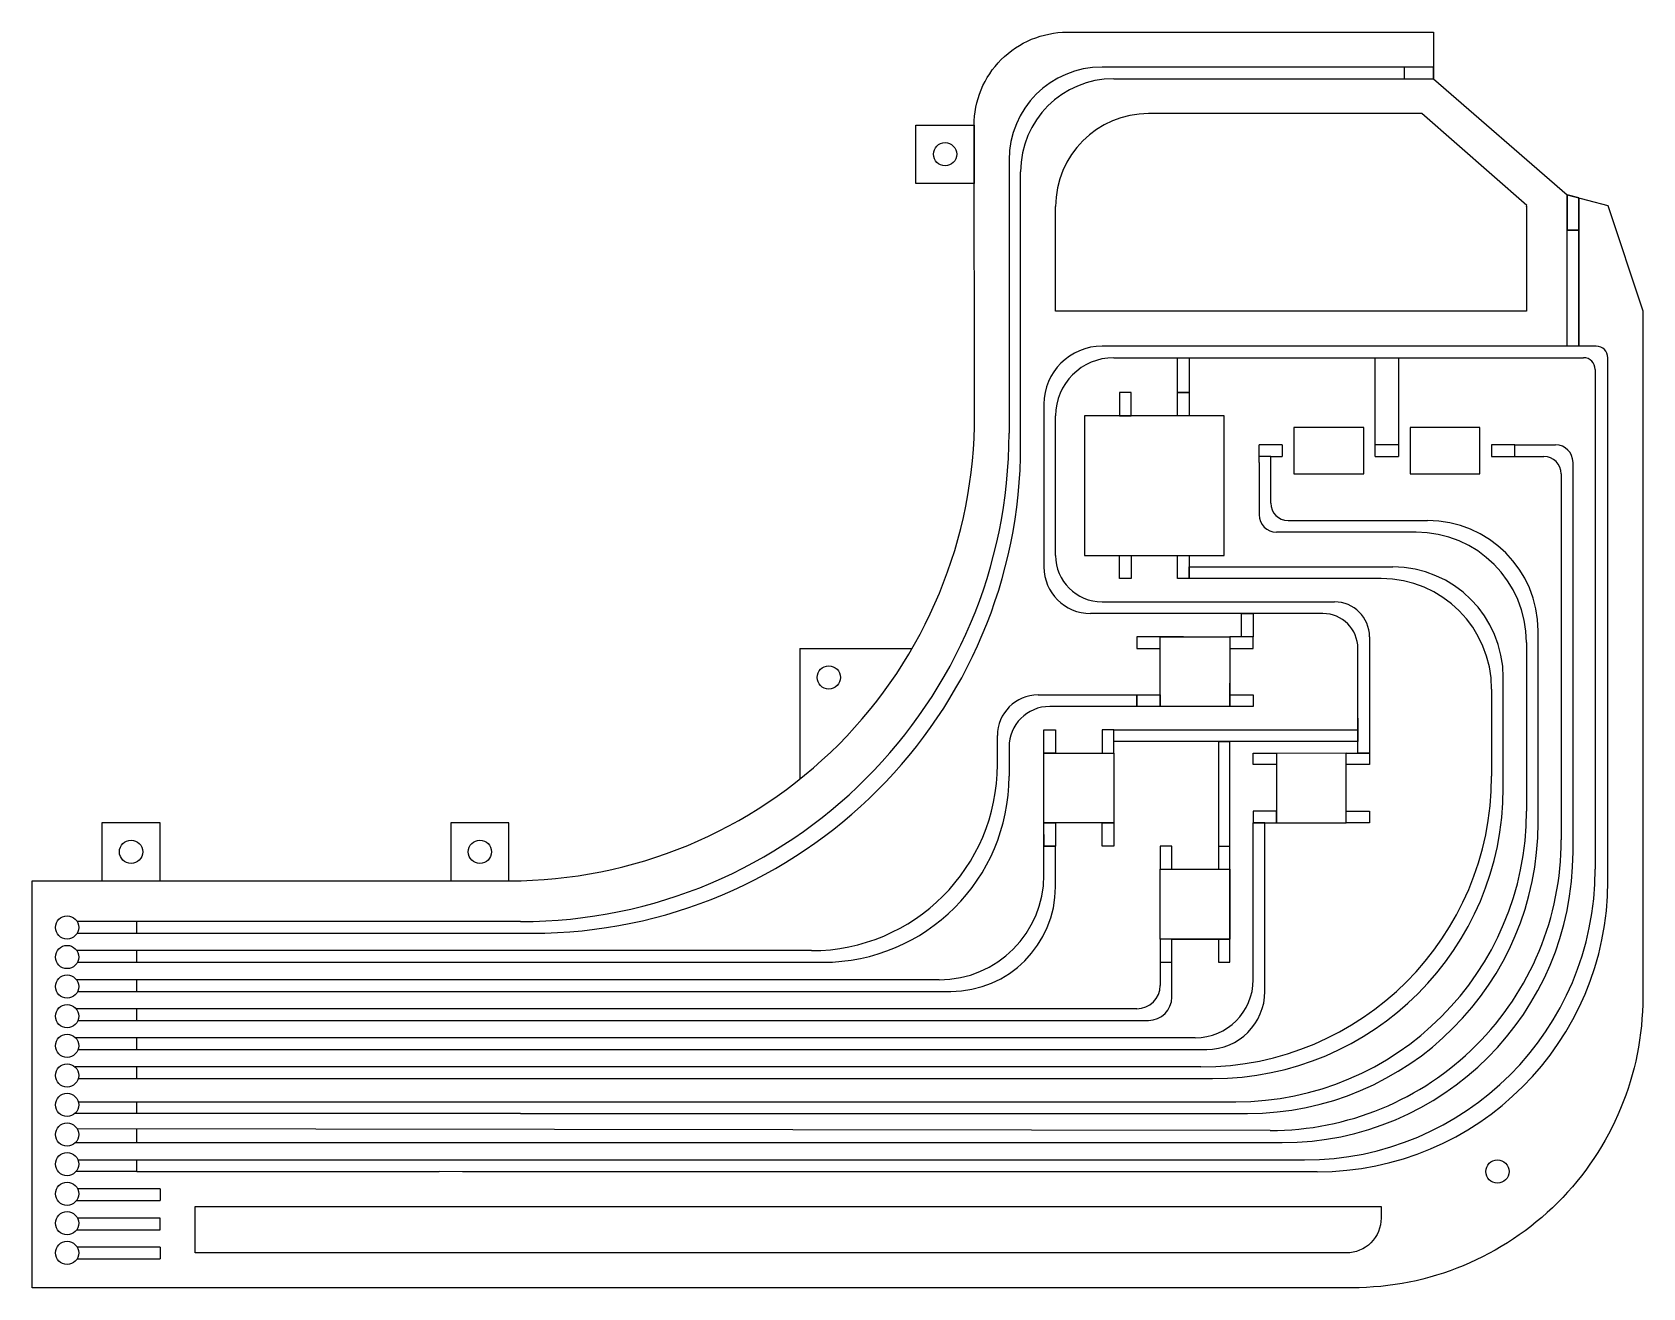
# Model space of a CAD drawing. Header units: millimetres. Extents: x -81 to 58, y -25 to 83.
import ezdxf

# ---------------------------------------------------------------- set-up
doc = ezdxf.new("R2010")
doc.units = ezdxf.units.MM
doc.layers.get('0').update_dxf_attribs({"linetype": 'CONTINUOUS'})

msp = doc.modelspace()

# ---------------------------------------------------------------- linework, layer by layer
for p, q in [((39.5, 80), (11, 80)), ((12, 79), (39.5, 79)), ((37, 79), (37, 80)), ((39.5, 79), (39.5, 80)), ((38.5, 76), (15, 76)), ((47.54, 68.09), (38.5, 76)), ((3, 72), (3, 48.5)), ((4, 47.5), (4, 71)), ((7, 59), (7, 68)), ((47.5, 68), (47.54, 68.09)), ((47.5, 68), (47.5, 59)), ((51, 56), (51, 69)), ((51, 65.97), (51, 69)), ((51, 56), (51, 65.97)), ((52, 65.97), (51, 65.97)), ((47.5, 59), (7, 59)), ((51, 56), (11, 56)), ((53.5, 56), (51, 56)), ((12, 55), (52.41, 55)), ((34.5, 48), (34.5, 55)), ((34.5, 55), (36.5, 55)), ((36.5, 55), (36.5, 48)), ((54.5, 9.98), (54.5, 55)), ((53.41, 54), (53.41, 11)), ((6, 51), (6, 37)), ((7, 38), (7, 50)), ((24.5, 46), (24.5, 47.5)), ((26.5, 47.5), (24.5, 47.5)), ((26.5, 47.5), (26.5, 46.5)), ((34.5, 46.5), (34.5, 48)), ((36.5, 47.5), (34.5, 47.5)), ((36.5, 48), (36.5, 46.5)), ((46.5, 47.5), (50, 47.5)), ((25.5, 46.5), (24.5, 46.5)), ((24.5, 46), (24.5, 41.5)), ((25.5, 46), (25.5, 46.5)), ((25.5, 46.5), (26.5, 46.5)), ((25.5, 42.5), (25.5, 46)), ((34.5, 46.5), (36.5, 46.5)), ((46.5, 46.5), (46.5, 47)), ((46.5, 46.5), (48.99, 46.5)), ((51.5, 12.49), (51.5, 46)), ((50.49, 45), (50.49, 13.53)), ((27, 41), (39, 41)), ((38, 40), (26, 40)), ((18.5, 37), (36, 37)), ((18.5, 36), (18.5, 37)), ((35, 36), (18.5, 36)), ((11, 34), (31, 34)), ((30, 33), (10, 33)), ((14, 31), (14, 30)), ((18, 31), (14, 31)), ((18, 31), (22, 31)), ((22, 31), (22, 26)), ((34, 31), (34, 21)), ((47.5, 30.5), (47.5, 16)), ((48.5, 15), (48.5, 31.5)), ((-15, 30), (-15, 18.74)), ((-15, 30), (-5.32, 30)), ((14, 30), (16, 30)), ((33, 21), (33, 30)), ((22, 26), (22, 27)), ((44.5, 26.5), (44.5, 19)), ((45.5, 18), (45.5, 27.5)), ((5.5, 26), (14, 26)), ((14, 25), (6.5, 25)), ((14, 26), (15, 26)), ((14, 26), (14, 25)), ((15, 25), (14, 25)), ((16, 25), (16, 26)), ((33, 24), (33, 22)), ((2, 20), (2, 22.5)), ((3, 21.5), (3, 19)), ((21, 22), (21, 11)), ((22, 22), (21, 22)), ((22, 10), (22, 22)), ((33, 21), (34, 21)), ((34, 21), (33, 21)), ((6, 14), (6, 13)), ((25, 15), (24, 15)), ((24, 1.5), (24, 15)), ((25, 0.5), (25, 15)), ((6, 13), (7, 13)), ((6, 10.5), (6, 13)), ((7, 9.5), (7, 13)), ((21, 13), (22, 13)), ((22, 5), (22, 10)), ((-81, -25), (-81, 9)), ((-39, 6.5), (-77.13, 6.5)), ((-72, 5.5), (-72, 6.5)), ((-77.13, 5.5), (-38, 5.5)), ((17, 5), (22, 5)), ((18, 5), (17, 5)), ((-14, 4), (-77.16, 4)), ((-77.11, 3), (-13, 3)), ((-72, 3), (-72, 4)), ((16, 4), (16, 3)), ((16, 3), (17, 3)), ((16, 3), (16, 1)), ((17, 0), (17, 3)), ((-3, 1.5), (-77.19, 1.5)), ((-72, 0.5), (-72, 1.5)), ((-77.09, 0.5), (-2, 0.5)), ((14, -1), (-77.23, -1)), ((-72, -2), (-72, -1)), ((-77.07, -2), (15, -2)), ((19, -3.5), (-77.27, -3.5)), ((-72, -4.5), (-72, -3.5)), ((-77.05, -4.5), (20, -4.5)), ((19.5, -6), (-77.31, -6)), ((-72, -7), (-72, -6)), ((-77.04, -7), (20.5, -7)), ((-77.04, -9), (22.5, -9)), ((-72, -10), (-72, -9)), ((-40.01, -10), (-77.31, -10)), ((-39, -10), (-40.01, -10)), ((-39, -10), (23.5, -10)), ((25.46, -11.47), (-77.12, -11.34)), ((-72, -12.5), (-72, -11.35)), ((-77.27, -12.5), (-44, -12.5)), ((-44, -12.5), (-44, -12.51)), ((-44, -12.51), (-43, -12.51)), ((-43, -12.51), (26.5, -12.51)), ((-72, -15), (-77.23, -15)), ((-77.07, -14), (-46, -14)), ((-72, -15), (-72, -14)), ((-72, -15), (-46, -15)), ((-46, -14), (-44, -14)), ((-44, -15.02), (-46, -15)), ((-44, -14), (28.41, -14)), ((29.5, -15.02), (-44, -15.02)), ((-70, -16.5), (-77.09, -16.5)), ((-70, -16.5), (-70, -17.5)), ((-77.19, -17.5), (-70, -17.5)), ((-70, -19.01), (-77.1, -19.01)), ((-70, -20.02), (-70, -19.01)), ((-77.17, -20.02), (-70, -20.02)), ((-70, -21.5), (-77.13, -21.5)), ((-70, -21.5), (-70, -22.5)), ((-77.13, -22.5), (-70, -22.5))]:
    msp.add_line(p, q)
for points in [[(0.04, 50.08), (0, 74.98, -0.414766), (8, 83), (39.5, 83), (39.5, 79), (51, 69), (54.5, 68.1), (57.5, 59.04), (57.5, 0, -0.414214), (32.5, -25), (-81, -25), (-81, 10), (-39.96, 10, 0.414766)], [(-67, -18), (35, -18), (35, -19, -0.414214), (32, -22), (-67, -22)]]:
    msp.add_lwpolyline(points, format="xyb", close=True)
for points in [[(0.01, 70), (-5, 70), (-5, 75), (0.01, 75)], [(51, 65.97), (52, 65.97), (52, 68.74), (51, 69)], [(52, 68.73), (52, 56), (52, 65.97)], [(18.5, 52), (17.5, 52), (17.5, 55), (18.5, 55)], [(12.5, 50), (13.5, 50), (13.5, 52), (12.5, 52)], [(18.5, 50), (17.5, 50), (17.5, 52), (18.5, 52)], [(9.5, 38), (21.5, 38), (21.5, 50), (9.5, 50)], [(27.5, 45), (33.5, 45), (33.5, 49), (27.5, 49)], [(37.5, 45), (43.5, 45), (43.5, 49), (37.5, 49)], [(46.5, 46.5), (46.5, 47.5), (44.5, 47.5), (44.5, 46.5)], [(13.5, 36), (12.5, 36), (12.5, 38), (13.5, 38)], [(18.5, 36), (17.5, 36), (17.5, 38), (18.5, 38)], [(24, 31), (23, 31), (23, 33), (24, 33)], [(22, 25), (16, 25), (16, 31), (22, 31)], [(22, 30), (24, 30), (24, 31), (22, 31)], [(16, 25), (14, 25), (14, 26), (16, 26)], [(22, 26), (24, 26), (24, 25), (22, 25)], [(6, 21), (12, 21), (12, 22), (12, 23), (33, 23), (33, 22), (12, 22), (12, 23), (11, 23), (11, 22), (11, 21), (12, 21), (12, 15), (6, 15)], [(7, 21), (6, 21), (6, 23), (7, 23)], [(22, 22), (21, 22)], [(32, 15), (32, 21), (34, 21), (34, 20), (32, 20), (32, 21), (26, 20.95), (26, 16), (24, 16), (24, 15), (26, 15), (26, 16), (26, 15)], [(26, 20), (24, 20), (24, 21), (26, 21)], [(32, 15), (32, 16), (34, 16), (34, 15)], [(-75, 10), (-70, 10), (-70, 15), (-75, 15)], [(-45, 10), (-40, 10), (-40, 15), (-45, 15)], [(6, 15), (7, 15), (7, 13), (6, 13)], [(11, 15), (12, 15), (12, 13), (11, 13)], [(22, 5), (16, 5), (16, 3), (17, 3), (17, 5), (16, 5), (16, 11), (17, 11), (17, 13), (16, 13), (16, 11), (22, 11)], [(21, 5), (21, 3), (22, 3), (22, 5)]]:
    msp.add_lwpolyline(points, close=True)
for centre in [(-2.5, 72.5), (-12.5, 27.5), (-72.5, 12.5), (-42.5, 12.5), (-78, 6), (-78, 3.45), (-78, 0.91), (-78, -1.64), (-78, -4.18), (-78, -6.73), (-78, -9.27), (-78, -11.82), (-78, -14.36), (45, -15), (-78, -16.91), (-78, -19.45), (-78, -22)]:
    msp.add_circle(centre, 1)
for centre, radius, start, end in [((11, 72), 8, 90, 180), ((12, 71), 8, 90, 180), ((15, 68), 8, 90, 180), ((11, 51), 5, 90, 180), ((53.5, 55), 1, 0, 90), ((12, 50), 5, 90, 180), ((52.41, 54), 1, 0, 90), ((-39, 48.5), 42, 270, 360), ((-38, 47.5), 42, -90, 0), ((50, 46), 1.5, 0, 90), ((48.99, 45), 1.5, 0, 90), ((27, 42.5), 1.5, 180, 270), ((26, 41.5), 1.5, 180, 270), ((39, 31.5), 9.5, 0, 90), ((38, 30.5), 9.5, 0, 90), ((11, 38), 4, 180, 270), ((10, 37), 4, 180, 270), ((36, 27.5), 9.5, 0, 90), ((35, 26.5), 9.5, 0, 90), ((31, 31), 3, 0, 90), ((30, 30), 3, 0, 90), ((5.5, 22.5), 3.5, 90, 180), ((6.5, 21.5), 3.5, 90, 180), ((-14, 20), 16, -90, 0), ((-13, 19), 16, -90, 0), ((19.5, 19), 25, -90, 0), ((20.5, 18), 25, -90, 0), ((22.5, 16), 25, 270, 360), ((23.5, 15), 25, 270, 360), ((25.49, 13.53), 25, -90.0716, 0), ((26.5, 12.49), 25, 270, 360), ((-3, 10.5), 9, -90, 0), ((28.41, 11), 25, 270, 360), ((29.5, 9.98), 25, 270, 360), ((-2, 9.5), 9, 270, 360), ((19, 1.5), 5, 270, 360), ((14, 1), 2, -90, 0), ((15, 0), 2, 270, 360), ((20, 0.5), 5, -90, 0)]:
    msp.add_arc(centre, radius, start, end)

doc.saveas('drawing.dxf')
